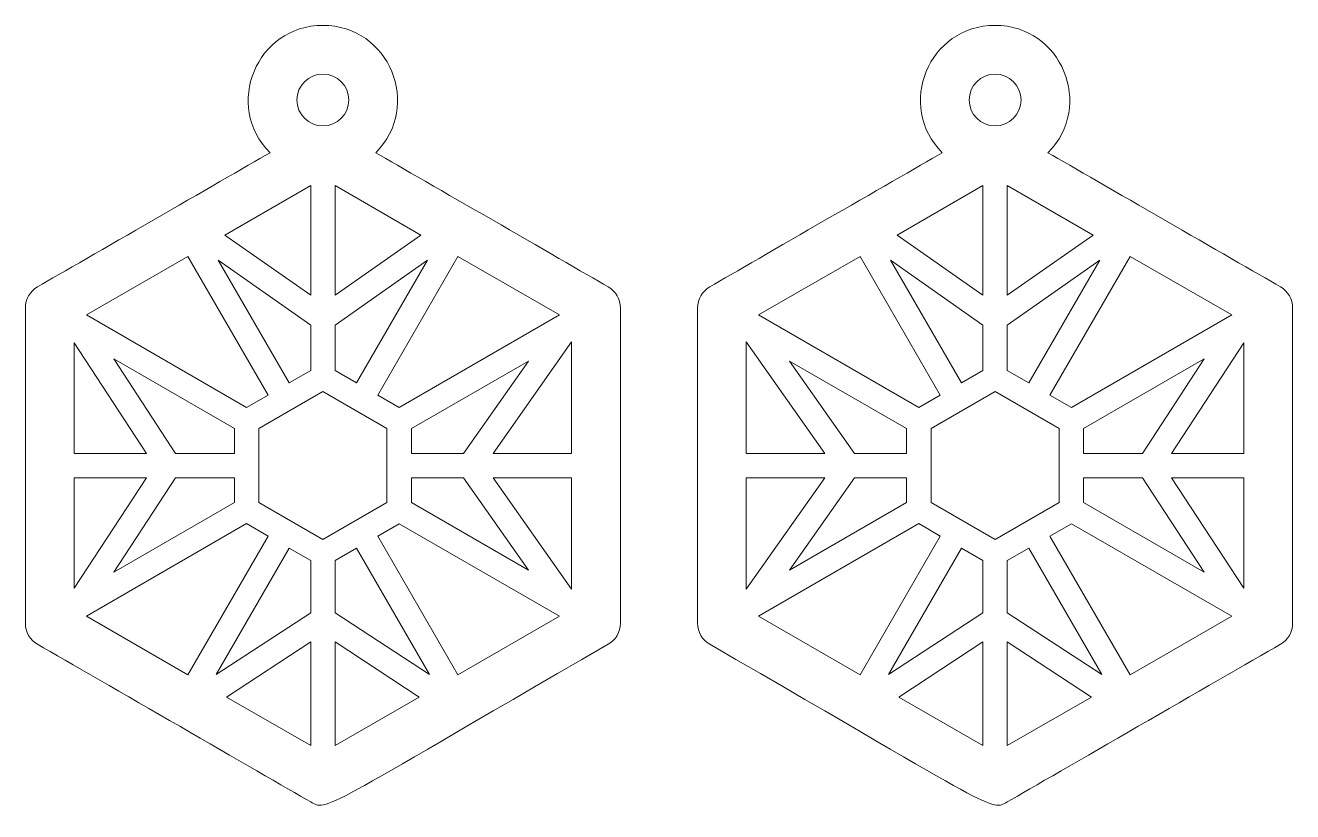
# Model space of a CAD drawing. Header units: inches. Extents: x 44 to 252, y 7 to 136.
import ezdxf

# ---------------------------------------------------------------- set-up
doc = ezdxf.new("R2010")
doc.units = ezdxf.units.IN
doc.header["$MEASUREMENT"] = 0
doc.layers.add('_U+0421_U+043B_U+043E_U+0439 1', color=7, linetype='Continuous')

msp = doc.modelspace()

# ---------------------------------------------------------------- linework, layer by layer
at = {"layer": '_U+0421_U+043B_U+043E_U+0439 1', "color": 1, "lineweight": 9, "true_color": 0xff0000}
for points in [[(90.68, 110.04), (90.68, 92.03), (76.62, 101.92), (90.68, 110.04)], [(94.68, 92.03), (94.68, 110.04), (108.75, 101.92), (94.68, 92.03)], [(186.87, 101.92), (200.93, 110.04), (200.93, 92.03), (186.87, 101.92)], [(219, 101.92), (204.93, 92.03), (204.93, 110.04), (219, 101.92)], [(70.55, 98.42), (83.69, 75.65), (80.17, 73.62), (53.89, 88.8), (70.55, 98.42)], [(90.68, 87.14), (90.68, 79.69), (87.16, 77.65), (75.53, 97.79), (90.68, 87.14)], [(98.21, 77.65), (94.68, 79.69), (94.68, 87.14), (109.83, 97.79), (98.21, 77.65)], [(131.48, 88.8), (105.19, 73.62), (101.67, 75.65), (114.81, 98.42), (131.48, 88.8)], [(180.8, 98.42), (193.94, 75.65), (190.42, 73.62), (164.13, 88.8), (180.8, 98.42)], [(185.78, 97.79), (200.93, 87.14), (200.93, 79.69), (197.41, 77.65), (185.78, 97.79)], [(220.08, 97.79), (208.46, 77.65), (204.93, 79.69), (204.93, 87.14), (220.08, 97.79)], [(241.73, 88.8), (215.44, 73.62), (211.92, 75.65), (225.06, 98.42), (241.73, 88.8)], [(51.88, 84.22), (63.74, 66.09), (51.88, 66.09), (51.88, 84.22)], [(133.48, 66.09), (120.63, 66.09), (133.48, 84.37), (133.48, 66.09)], [(162.13, 84.37), (174.99, 66.09), (162.13, 66.09), (162.13, 84.37)], [(243.73, 66.09), (231.88, 66.09), (243.73, 84.22), (243.73, 66.09)], [(68.52, 66.09), (58.39, 81.58), (78.17, 70.16), (78.17, 66.09), (68.52, 66.09), (68.52, 66.09)], [(107.19, 66.09), (107.19, 70.16), (126.39, 81.24), (115.74, 66.09), (107.19, 66.09)], [(179.88, 66.09), (169.23, 81.24), (188.42, 70.16), (188.42, 66.09), (179.88, 66.09)], [(217.44, 66.09), (217.44, 70.16), (237.23, 81.58), (227.1, 66.09), (217.44, 66.09)], [(92.68, 51.95), (82.17, 58.02), (82.17, 70.16), (92.68, 76.22), (103.19, 70.16), (103.19, 58.02), (92.68, 51.95)], [(192.42, 58.02), (192.42, 70.16), (202.93, 76.22), (213.44, 70.16), (213.44, 58.02), (202.93, 51.95), (192.42, 58.02)], [(51.88, 62.09), (63.74, 62.09), (51.88, 43.96), (51.88, 62.09)], [(78.17, 62.09), (78.17, 58.02), (58.39, 46.6), (68.52, 62.09), (78.17, 62.09)], [(126.39, 46.94), (107.19, 58.02), (107.19, 62.09), (115.74, 62.09), (126.39, 46.94)], [(133.48, 43.81), (120.63, 62.09), (133.48, 62.09), (133.48, 43.81)], [(162.13, 62.09), (174.99, 62.09), (162.13, 43.81), (162.13, 62.09)], [(179.88, 62.09), (188.42, 62.09), (188.42, 58.02), (169.23, 46.94), (179.88, 62.09)], [(227.1, 62.09), (237.23, 46.6), (217.44, 58.02), (217.44, 62.09), (227.1, 62.09)], [(243.73, 43.96), (231.88, 62.09), (243.73, 62.09), (243.73, 43.96)], [(53.89, 39.38), (80.17, 54.56), (83.7, 52.52), (70.55, 29.76), (53.89, 39.38)], [(114.81, 29.76), (101.67, 52.52), (105.19, 54.55), (131.48, 39.38), (114.81, 29.76)], [(164.13, 39.38), (190.42, 54.56), (193.94, 52.52), (180.8, 29.76), (164.13, 39.38)], [(225.06, 29.76), (211.92, 52.52), (215.44, 54.55), (241.73, 39.38), (225.06, 29.76)], [(94.68, 39.92), (94.68, 48.49), (98.21, 50.52), (110.17, 29.79), (94.68, 39.92)], [(185.44, 29.8), (197.41, 50.52), (200.93, 48.49), (200.93, 39.92), (185.44, 29.8)], [(204.93, 48.49), (208.46, 50.52), (220.42, 29.79), (204.93, 39.92), (204.93, 48.49)], [(90.68, 18.13), (76.87, 26.11), (90.68, 35.14), (90.68, 18.13)], [(94.68, 18.13), (94.68, 35.14), (108.5, 26.11), (94.68, 18.13)], [(187.12, 26.11), (200.93, 35.14), (200.93, 18.13), (187.12, 26.11)], [(204.93, 35.14), (218.75, 26.11), (204.93, 18.13), (204.93, 35.14)]]:
    msp.add_lwpolyline(points, dxfattribs=at)
for points, knots in [([(139.48, 93.42), (131.79, 97.86), (109.21, 110.89), (101.35, 115.43), (109.04, 123.13), (103.55, 136.33), (92.68, 136.33), (81.8, 136.33), (76.34, 123.12), (84.01, 115.43), (76.14, 110.88), (53.53, 97.83), (45.89, 93.42), (44.65, 92.7), (43.89, 91.38), (43.89, 89.95), (43.89, 89.95), (43.89, 38.22), (43.89, 38.22), (43.89, 36.79), (44.65, 35.47), (45.89, 34.76), (56.03, 28.9), (82.97, 13.35), (90.68, 8.9), (93.46, 7.29), (92.06, 7.38), (139.48, 34.76), (140.72, 35.47), (141.48, 36.79), (141.48, 38.22), (141.48, 38.22), (141.48, 89.95), (141.48, 89.95), (141.48, 91.38), (140.72, 92.7), (139.48, 93.42)], [0, 0, 0, 0, 1, 1, 1, 2, 2, 2, 3, 3, 3, 4, 4, 4, 5, 5, 5, 6, 6, 6, 7, 7, 7, 8, 8, 8, 9, 9, 9, 10, 10, 10, 11, 11, 11, 12, 12, 12, 12]), ([(154.13, 89.95), (154.13, 89.95), (154.13, 38.22), (154.13, 38.22), (154.13, 36.79), (154.9, 35.47), (156.13, 34.76), (203.55, 7.38), (202.16, 7.29), (204.93, 8.9), (212.64, 13.35), (239.58, 28.9), (249.73, 34.76), (250.97, 35.47), (251.73, 36.79), (251.73, 38.22), (251.73, 38.22), (251.73, 89.95), (251.73, 89.95), (251.73, 91.38), (250.97, 92.7), (249.73, 93.42), (242.08, 97.83), (219.48, 110.88), (211.6, 115.43), (219.27, 123.12), (213.82, 136.33), (202.93, 136.33), (192.06, 136.33), (186.58, 123.13), (194.26, 115.43), (186.4, 110.89), (163.83, 97.86), (156.13, 93.42), (154.9, 92.7), (154.13, 91.38), (154.13, 89.95)], [0, 0, 0, 0, 1, 1, 1, 2, 2, 2, 3, 3, 3, 4, 4, 4, 5, 5, 5, 6, 6, 6, 7, 7, 7, 8, 8, 8, 9, 9, 9, 10, 10, 10, 11, 11, 11, 12, 12, 12, 12]), ([(92.68, 128.33), (95.03, 128.33), (96.93, 126.43), (96.93, 124.08), (96.93, 121.73), (95.03, 119.83), (92.68, 119.83), (90.33, 119.83), (88.43, 121.73), (88.43, 124.08), (88.43, 126.43), (90.33, 128.33), (92.68, 128.33)], [0, 0, 0, 0, 1, 1, 1, 2, 2, 2, 3, 3, 3, 4, 4, 4, 4]), ([(207.18, 124.08), (207.18, 121.73), (205.28, 119.83), (202.93, 119.83), (200.58, 119.83), (198.68, 121.73), (198.68, 124.08), (198.68, 126.43), (200.58, 128.33), (202.93, 128.33), (205.28, 128.33), (207.18, 126.43), (207.18, 124.08)], [0, 0, 0, 0, 1, 1, 1, 2, 2, 2, 3, 3, 3, 4, 4, 4, 4]), ([(90.68, 39.92), (90.68, 39.92), (75.19, 29.8), (75.19, 29.8), (75.19, 29.8), (87.16, 50.52), (87.16, 50.52), (87.16, 50.52), (90.68, 48.49), (90.68, 48.49), (90.68, 48.49), (90.68, 39.92), (90.68, 39.92)], [0, 0, 0, 0, 1, 1, 1, 2, 2, 2, 3, 3, 3, 4, 4, 4, 4])]:
    msp.add_open_spline(points, degree=3, knots=knots, dxfattribs=at)

doc.saveas('drawing.dxf')
